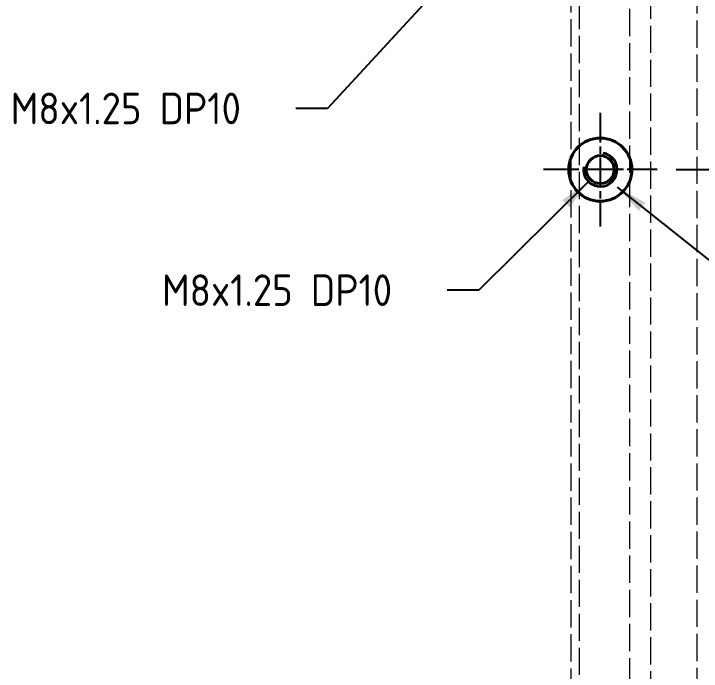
# Model space of a CAD drawing. Header units: millimetres. Extents: x 0 to 2523, y 0 to 1782.
# Drawn here: x 980.8 to 1144.3, y 692 to 848.3 of the extents above; entities that cross this region are included whole.
import ezdxf

# ---------------------------------------------------------------- set-up
doc = ezdxf.new("R2010")
doc.units = ezdxf.units.MM
doc.header["$LTSCALE"] = 3
doc.linetypes.add('CHAIN', pattern=[0.3543, 0.2362, -0.0295, 0.0591, -0.0295])
doc.linetypes.add('DASHED', pattern=[0.2067, 0.1654, -0.0413])
for name, color, linetype, lineweight in [('가려진 것(ISO)', 2, 'DASHED', 18), ('가시적인 것(ISO)', 3, 'Continuous', 40), ('가시적인 좁은 것(ISO)', 3, 'Continuous', 35), ('기호(ISO)', 5, 'Continuous', 25), ('중심 표식(ISO)', 1, 'Continuous', 25), ('치수(ISO)', 2, 'Continuous', 25)]:
    doc.layers.add(name, color=color, linetype=linetype, lineweight=lineweight)
doc.styles.add('치수 텍스트_PSTEK_POSCO', font='isocp.shx')
doc.dimstyles.new('치수_PSTEK_POSCO', dxfattribs={"dimscale": 3, "dimtxt": 2.5, "dimasz": 1.5, "dimexe": 1, "dimexo": 1.5, "dimgap": 1, "dimtad": 1, "dimrnd": 1e-08, "dimdsep": 46, "dimtxsty": '치수 텍스트_PSTEK_POSCO', "dimcen": 0.09, "dimdle": 10, "dimclrd": 7, "dimclre": 7, "dimclrt": 2, "dimadec": 1, "dimazin": 2, "dimtfac": 1, "dimtmove": 0, "dimatfit": 3, "dimfxl": 0, "dimtolj": 1, "dimlwd": -1, "dimlwe": -1, "dimarcsym": 0})
doc.dimstyles.new('치수_PSTEK_POSCO$7', dxfattribs={"dimscale": 3, "dimtxt": 2.5, "dimasz": 2.5, "dimexe": 1, "dimexo": 1.5, "dimgap": 1, "dimtad": 1, "dimrnd": 1e-08, "dimdsep": 46, "dimtxsty": '치수 텍스트_PSTEK_POSCO', "dimcen": 0.09, "dimdle": 10, "dimclrd": 7, "dimclre": 7, "dimclrt": 2, "dimadec": 1, "dimazin": 2, "dimtfac": 1, "dimtmove": 0, "dimatfit": 3, "dimfxl": 0, "dimtolj": 1, "dimlwd": -1, "dimlwe": -1, "dimarcsym": 0})

# ---------------------------------------------------------------- blocks, each defined once
blk = doc.blocks.new('*D49')
at = {"layer": 'Defpoints', "color": 0, "transparency": 16777216}
for p in [(1133.78, 811.23), (1191.02, 811.23), (1145.28, 433.23)]:
    blk.add_point(p, dxfattribs=at)
at = {"layer": '치수(ISO)', "color": 7, "transparency": 16777216}
for p, q in [((1138.28, 811.23), (1194.02, 811.23)), ((1191.02, 437.73), (1191.02, 806.73)), ((1149.78, 433.23), (1194.02, 433.23))]:
    blk.add_line(p, q, dxfattribs=at)
for points in [[(1190.27, 806.73), (1191.77, 806.73), (1191.02, 811.23)], [(1190.27, 437.73), (1191.77, 437.73), (1191.02, 433.23)]]:
    blk.add_solid(points, dxfattribs=at)
at = {"layer": '치수(ISO)', "color": 2, "transparency": 16777216, "insert": (1184.27, 520.48), "char_height": 7.5, "attachment_point": 4, "rotation": 90, "style": '치수 텍스트_PSTEK_POSCO'}
blk.add_mtext('\\A1;378', dxfattribs=at)

msp = doc.modelspace()

# ---------------------------------------------------------------- linework, layer by layer
at = {"layer": '가려진 것(ISO)', "ltscale": 13.096617}
msp.add_line((1127.2766, 461.233), (1127.2766, 1265.233), dxfattribs=at)
at = {"layer": '가려진 것(ISO)', "ltscale": 13.03146}
msp.add_line((1115.2766, 1263.233), (1115.2766, 463.233), dxfattribs=at)
at = {"layer": '가려진 것(ISO)', "ltscale": 13.098612}
msp.add_line((1113.2766, 1261.233), (1113.2766, 465.233), dxfattribs=at)
at = {"layer": '가려진 것(ISO)', "ltscale": 13.061915}
msp.add_line((1143.2766, 435.233), (1143.2766, 888.8158), dxfattribs=at)
at = {"layer": '가려진 것(ISO)', "ltscale": 13.022093}
msp.add_line((1132.2766, 435.233), (1132.2766, 887.433), dxfattribs=at)
at = {"layer": '가시적인 것(ISO)'}
for radius in [7.5, 3.3235]:
    msp.add_circle((1120.2766, 811.233), radius, dxfattribs=at)
at = {"layer": '가시적인 좁은 것(ISO)'}
msp.add_arc((1120.2766, 811.233), 4, 170, 80, dxfattribs=at)
at = {"layer": '중심 표식(ISO)', "linetype": 'CHAIN', "ltscale": 10.000767}
for p, q in [((1120.2766, 824.733), (1120.2766, 797.733)), ((1133.7766, 811.233), (1106.7766, 811.233))]:
    msp.add_line(p, q, dxfattribs=at)

# ---------------------------------------------------------------- texts
at = {"layer": '기호(ISO)', "color": 2, "char_height": 7.5, "width": 64.825388, "attachment_point": 4, "line_spacing_factor": 0.4375, "style": '치수 텍스트_PSTEK_POSCO'}
for insert in [(980.1033, 825.7812), (1016.0568, 782.5797)]:
    msp.add_mtext('{M8x1.25 DP10}', dxfattribs=dict(at, insert=insert))

# ---------------------------------------------------------------- dimensions: what is measured, and where the dimension line sits
at = {"layer": '치수(ISO)', "color": 7}
dim = msp.add_linear_dim(base=(1191.0196, 811.233), p1=(1145.2766, 433.233), p2=(1133.7766, 811.233), angle=90, dimstyle='치수_PSTEK_POSCO', override={"dimdec": 2, "dimtp": 0, "dimtm": 0, "dimtdec": 2, "dimtofl": 0, "dimatfit": 1}, dxfattribs=at)
dim.commit()
dim.dimension.update_dxf_attribs({"geometry": '*D49', "text_midpoint": (1191.0196, 527.233), "dimtype": 160})

# ---------------------------------------------------------------- leaders
at = {"layer": '기호(ISO)', "color": 7, "annotation_type": 0, "has_hookline": 1}
for points, hookline_direction, text_width in [([(1091.6001, 864.9966), (1055.4287, 825.7812), (1047.9287, 825.7812)], 1, 55.5059), ([(1117.4481, 808.4046), (1091.3822, 782.5797), (1083.8822, 782.5797)], 1, 55.5059), ([(1124.3193, 807.0768), (1241.3069, 713.9653), (1248.8069, 713.9653)], 0, 115.8273)]:
    msp.add_leader(points, dimstyle='치수_PSTEK_POSCO$7', override={"dimtad": 0}, dxfattribs=dict(at, hookline_direction=hookline_direction, text_width=text_width))

doc.saveas('drawing.dxf')
